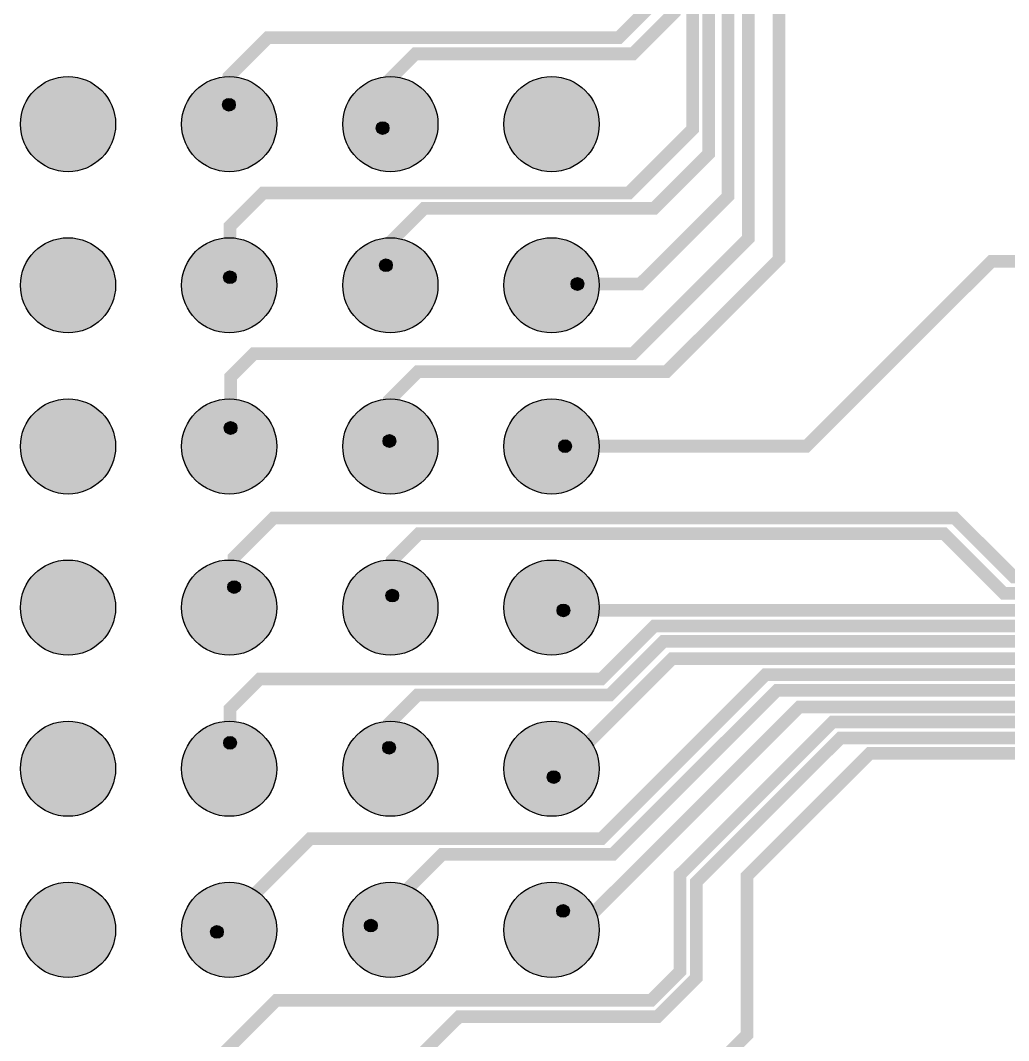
# Model space of a CAD drawing. Extents: x -57500 to 57500, y -57500 to 57500.
# Drawn here: x -33005 to -17434, y -3015 to 13065 of the extents above; entities that cross this region are included whole.
import ezdxf

# ---------------------------------------------------------------- set-up
doc = ezdxf.new("R2010")
doc.units = 0
doc.header["$MEASUREMENT"] = 0
doc.layers.get('0').update_dxf_attribs({"color": 160, "true_color": 0x003fff})
doc.layers.add('Metal1', color=160, linetype='Continuous', true_color=0x003fff)

msp = doc.modelspace()

# ---------------------------------------------------------------- hatches: boundary and pattern name
h = msp.add_hatch(color=5)
edge = h.paths.add_edge_path(flags=0)
edge.add_arc((-32255, 11430), 750, 0, 360)
h = msp.add_hatch(color=5)
edge = h.paths.add_edge_path(flags=0)
edge.add_arc((-29715, 11430), 750, 0, 360)
h = msp.add_hatch(color=5)
edge = h.paths.add_edge_path(flags=0)
edge.add_arc((-27175, 11430), 750, 0, 360)
h = msp.add_hatch(color=5)
edge = h.paths.add_edge_path(flags=0)
edge.add_arc((-24635, 11430), 750, 0, 360)
h = msp.add_hatch(color=5)
edge = h.paths.add_edge_path(flags=0)
edge.add_arc((-29719.05, 11735.1), 100, 0, 360)
h = msp.add_hatch(color=5)
edge = h.paths.add_edge_path(flags=0)
edge.add_arc((-27298.15, 11367.45), 100, 0, 360)
h = msp.add_hatch(color=5)
edge = h.paths.add_edge_path(flags=0)
edge.add_arc((-32255, 8890), 750, 0, 360)
h = msp.add_hatch(color=5)
edge = h.paths.add_edge_path(flags=0)
edge.add_arc((-29715, 8890), 750, 0, 360)
h = msp.add_hatch(color=5)
edge = h.paths.add_edge_path(flags=0)
edge.add_arc((-27175, 8890), 750, 0, 360)
h = msp.add_hatch(color=5)
edge = h.paths.add_edge_path(flags=0)
edge.add_arc((-24635, 8890), 750, 0, 360)
h = msp.add_hatch(color=5)
edge = h.paths.add_edge_path(flags=0)
edge.add_arc((-27244.6, 9206), 100, 0, 360)
h = msp.add_hatch(color=5)
edge = h.paths.add_edge_path(flags=0)
edge.add_arc((-29703.9, 9017.3), 100, 0, 360)
h = msp.add_hatch(color=5)
edge = h.paths.add_edge_path(flags=0)
edge.add_arc((-24227.7, 8910.7), 100, 0, 360)
h = msp.add_hatch(color=5)
edge = h.paths.add_edge_path(flags=0)
edge.add_arc((-32255, 6350), 750, 0, 360)
h = msp.add_hatch(color=5)
edge = h.paths.add_edge_path(flags=0)
edge.add_arc((-29715, 6350), 750, 0, 360)
h = msp.add_hatch(color=5)
edge = h.paths.add_edge_path(flags=0)
edge.add_arc((-27175, 6350), 750, 0, 360)
h = msp.add_hatch(color=5)
edge = h.paths.add_edge_path(flags=0)
edge.add_arc((-24635, 6350), 750, 0, 360)
h = msp.add_hatch(color=5)
edge = h.paths.add_edge_path(flags=0)
edge.add_arc((-29692.5, 6640.9), 100, 0, 360)
h = msp.add_hatch(color=5)
edge = h.paths.add_edge_path(flags=0)
edge.add_arc((-27189.65, 6435.9), 100, 0, 360)
h = msp.add_hatch(color=5)
edge = h.paths.add_edge_path(flags=0)
edge.add_arc((-24422.8, 6354.6), 100, 0, 360)
h = msp.add_hatch(color=5)
edge = h.paths.add_edge_path(flags=0)
edge.add_arc((-32255, 3810), 750, 0, 360)
h = msp.add_hatch(color=5)
edge = h.paths.add_edge_path(flags=0)
edge.add_arc((-29715, 3810), 750, 0, 360)
h = msp.add_hatch(color=5)
edge = h.paths.add_edge_path(flags=0)
edge.add_arc((-27175, 3810), 750, 0, 360)
h = msp.add_hatch(color=5)
edge = h.paths.add_edge_path(flags=0)
edge.add_arc((-24635, 3810), 750, 0, 360)
h = msp.add_hatch(color=5)
edge = h.paths.add_edge_path(flags=0)
edge.add_arc((-29636.85, 4134.4), 100, 0, 360)
h = msp.add_hatch(color=5)
edge = h.paths.add_edge_path(flags=0)
edge.add_arc((-27145.75, 3999.25), 100, 0, 360)
h = msp.add_hatch(color=5)
edge = h.paths.add_edge_path(flags=0)
edge.add_arc((-24448.65, 3766.15), 100, 0, 360)
h = msp.add_hatch(color=5)
edge = h.paths.add_edge_path(flags=0)
edge.add_arc((-32255, 1270), 750, 0, 360)
h = msp.add_hatch(color=5)
edge = h.paths.add_edge_path(flags=0)
edge.add_arc((-29715, 1270), 750, 0, 360)
h = msp.add_hatch(color=5)
edge = h.paths.add_edge_path(flags=0)
edge.add_arc((-27175, 1270), 750, 0, 360)
h = msp.add_hatch(color=5)
edge = h.paths.add_edge_path(flags=0)
edge.add_arc((-24635, 1270), 750, 0, 360)
h = msp.add_hatch(color=5)
edge = h.paths.add_edge_path(flags=0)
edge.add_arc((-29700.7, 1678.4), 100, 0, 360)
h = msp.add_hatch(color=5)
edge = h.paths.add_edge_path(flags=0)
edge.add_arc((-27196.25, 1600.9), 100, 0, 360)
h = msp.add_hatch(color=5)
edge = h.paths.add_edge_path(flags=0)
edge.add_arc((-24602.1, 1139.3), 100, 0, 360)
h = msp.add_hatch(color=5)
edge = h.paths.add_edge_path(flags=0)
edge.add_arc((-32255, -1270), 750, 0, 360)
h = msp.add_hatch(color=5)
edge = h.paths.add_edge_path(flags=0)
edge.add_arc((-29715, -1270), 750, 0, 360)
h = msp.add_hatch(color=5)
edge = h.paths.add_edge_path(flags=0)
edge.add_arc((-27175, -1270), 750, 0, 360)
h = msp.add_hatch(color=5)
edge = h.paths.add_edge_path(flags=0)
edge.add_arc((-24635, -1270), 750, 0, 360)
h = msp.add_hatch(color=5)
edge = h.paths.add_edge_path(flags=0)
edge.add_arc((-24454.55, -972), 100, 0, 360)
h = msp.add_hatch(color=5)
edge = h.paths.add_edge_path(flags=0)
edge.add_arc((-27483.4, -1202.4), 100, 0, 360)
h = msp.add_hatch(color=5)
edge = h.paths.add_edge_path(flags=0)
edge.add_arc((-29908.6, -1301.2), 100, 0, 360)

# ---------------------------------------------------------------- linework, layer by layer
at = {"layer": 'Metal1', "const_width": 200}
for points in [[(-29719.05, 11735.1), (-29719.05, 12180.15), (-29104.4, 12794.8), (-23572.5, 12794.8), (-23021.4, 13345.9), (-23021.4, 15656.2), (-18718.85, 19958.75), (-10389.2, 19958.75), (-10134.85, 20213.1), (-7519.8, 20213.1)], [(-27298.15, 11367.45), (-27298.15, 12024.5), (-26784.2, 12538.45), (-23350.65, 12538.45), (-22698.9, 13190.2), (-22698.9, 15606.45), (-18671.85, 19633.5), (-9610.95, 19633.5), (-8148.5, 18171.05), (-7519.8, 18171.05)], [(-29703.9, 9017.3), (-29703.9, 9822.75), (-29179.35, 10347.3), (-23414.2, 10347.3), (-22412.7, 11348.8), (-22412.7, 15497.75), (-18552.55, 19357.9), (-9730.3, 19357.9), (-8111.25, 17738.85), (-7697.95, 17738.85), (-7423.35, 17464.25)], [(-27244.6, 9206), (-27244.6, 9502.75), (-26645.85, 10101.5), (-23021.45, 10101.5), (-22157.7, 10965.25), (-22157.7, 15416.25), (-18464.45, 19109.5), (-9875.05, 19109.5), (-8606.05, 17840.5), (-8606.05, 17681.25)], [(-24227.7, 8910.7), (-23236.85, 8910.7), (-21853.85, 10293.7), (-21853.85, 15359.35), (-18367.25, 18845.95), (-10758.15, 18845.95), (-9698.4, 17786.2), (-9698.4, 14151.25), (-9634.8, 14087.65), (-9570.5, 14087.65)], [(-29692.5, 6640.9), (-29692.5, 7446.25), (-29326.85, 7811.9), (-23349.8, 7811.9), (-21532.3, 9629.4), (-21532.3, 15172), (-18183.5, 18520.8), (-11189.05, 18520.8), (-9980.95, 17312.7), (-9980.95, 14006.25), (-9920.15, 13945.45), (-9920.15, 12310.65), (-9708.15, 12098.65), (-9617.7, 12098.65)], [(-27189.65, 6435.9), (-27189.65, 7082.35), (-26744.55, 7527.45), (-22823.45, 7527.45), (-21053.65, 9297.25), (-21053.65, 15125.95), (-17990.95, 18188.65), (-11441.6, 18188.65), (-10360.65, 17107.7), (-10360.65, 13822.45), (-10249.35, 13711.15), (-10249.35, 10530.75), (-9789.5, 10070.9), (-9732.8, 10070.9)], [(-24422.8, 6354.6), (-20618.25, 6354.6), (-17703.9, 9268.95), (-16901.15, 9268.95)], [(-29908.6, -1301.2), (-28441.2, 166.2), (-23852.25, 166.2), (-21263.7, 2754.75), (-8519.65, 2754.75), (-5621.1, 5653.3), (-2393.95, 5653.3), (-1329.7, 6717.55)], [(-29700.7, 1678.4), (-29700.7, 2218.8), (-29234.4, 2685.1), (-23850.8, 2685.1), (-23013.55, 3522.35), (-9056.45, 3522.35), (-6052, 6526.8), (-6052, 6689.05)], [(-27196.25, 1600.9), (-27196.25, 1982.4), (-26745.85, 2432.8), (-23714.9, 2432.8), (-22867.1, 3280.6), (-8772.2, 3280.6), (-5873.7, 6179.1), (-4558.25, 6179.1), (-4082.7, 6654.65), (-4082.7, 6687.65)], [(-24448.65, 3766.15), (-10311.4, 3766.15), (-8064.75, 6012.8), (-8064.75, 6664.75)], [(-27145.75, 3999.25), (-27145.75, 4555.65), (-26727.15, 4974.25), (-18450.4, 4974.25), (-17512.5, 4036.35), (-10804.15, 4036.35), (-10141.85, 4698.65), (-10141.85, 6443.6)], [(-24602.1, 1139.3), (-22736.9, 3004.5), (-8657.65, 3004.5), (-5764.45, 5897.7), (-3754.3, 5897.7), (-3442.85, 6209.15)], [(-27483.4, -1202.4), (-26360.05, -79.05), (-23668.1, -79.05), (-21082.15, 2506.9), (-8393.85, 2506.9), (-5476.45, 5424.3), (-2114.15, 5424.3), (-1541.85, 5996.6), (-1376.75, 5996.6)], [(-29636.85, 4134.4), (-29636.85, 4600.7), (-29016.85, 5220.7), (-18281.5, 5220.7), (-17354.25, 4293.45), (-13344.6, 4293.45), (-13199.95, 4438.1), (-13199.95, 4535.85)], [(-24454.55, -972), (-23945.85, -972), (-20729.3, 2244.55), (-8266.2, 2244.55), (-6490.65, 4020.1), (-1404.45, 4020.1)], [(-30169.5, -3577.55), (-28971.55, -2379.6), (-23065.35, -2379.6), (-22609.5, -1923.75), (-22609.5, -397.2), (-20204.35, 2007.95), (-1462.65, 2007.95)], [(-1902.55, 1371.3), (-1902.55, 1532.7), (-2122.4, 1752.55), (-20086.5, 1752.55), (-22355.15, -516.1), (-22355.15, -2026.75), (-22964.75, -2636.35), (-26092.05, -2636.35), (-27178.7, -3723)], [(-24454.4, -3785.85), (-22418.9, -3785.85), (-21554.95, -2921.9), (-21554.95, -419.95), (-19621.15, 1513.85), (-5263.75, 1513.85), (-5128, 1378.1), (-5128, 1290.4)]]:
    msp.add_lwpolyline(points, dxfattribs=at)
at = {"layer": 'Metal1'}
for centre, radius in [((-32255, 11430), 750), ((-29715, 11430), 750), ((-27175, 11430), 750), ((-24635, 11430), 750), ((-29719.05, 11735.1), 100), ((-27298.15, 11367.45), 100), ((-32255, 8890), 750), ((-29715, 8890), 750), ((-27175, 8890), 750), ((-24635, 8890), 750), ((-27244.6, 9206), 100), ((-29703.9, 9017.3), 100), ((-24227.7, 8910.7), 100), ((-32255, 6350), 750), ((-29715, 6350), 750), ((-27175, 6350), 750), ((-24635, 6350), 750), ((-29692.5, 6640.9), 100), ((-27189.65, 6435.9), 100), ((-24422.8, 6354.6), 100), ((-32255, 3810), 750), ((-29715, 3810), 750), ((-27175, 3810), 750), ((-24635, 3810), 750), ((-29636.85, 4134.4), 100), ((-27145.75, 3999.25), 100), ((-24448.65, 3766.15), 100), ((-32255, 1270), 750), ((-29715, 1270), 750), ((-27175, 1270), 750), ((-24635, 1270), 750), ((-29700.7, 1678.4), 100), ((-27196.25, 1600.9), 100), ((-24602.1, 1139.3), 100), ((-32255, -1270), 750), ((-29715, -1270), 750), ((-27175, -1270), 750), ((-24635, -1270), 750), ((-24454.55, -972), 100), ((-27483.4, -1202.4), 100), ((-29908.6, -1301.2), 100)]:
    msp.add_circle(centre, radius, dxfattribs=at)

doc.saveas('drawing.dxf')
